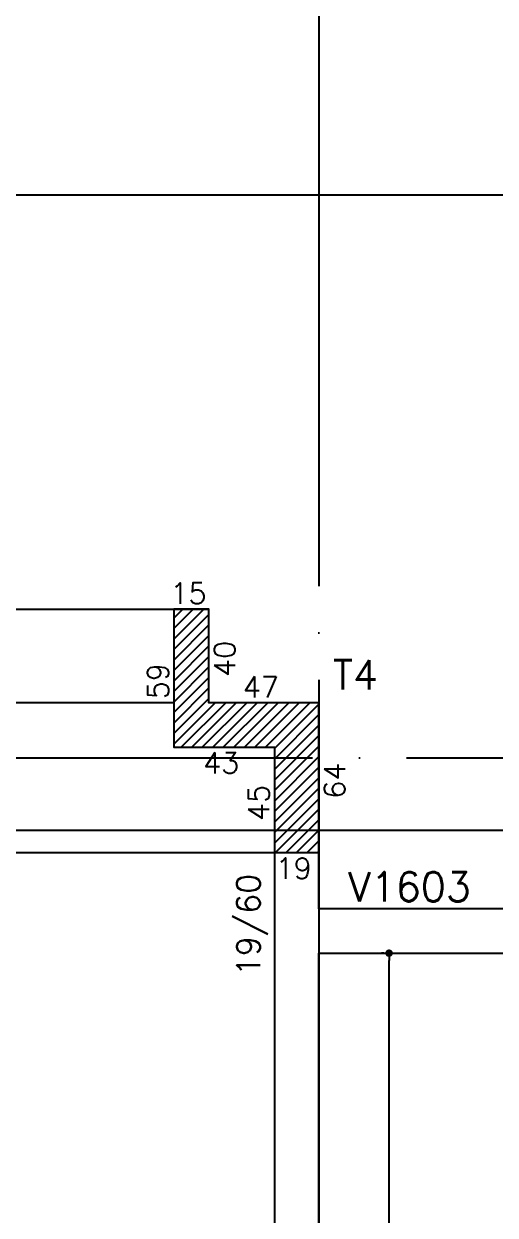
# Model space of a CAD drawing. Header units: millimetres. Extents: x -2368 to 4502, y -2283 to 2217.
# Drawn here: x 1002 to 1203, y 1179 to 1688 of the extents above; entities that cross this region are included whole.
import ezdxf
from ezdxf.enums import TextEntityAlignment as Align

# ---------------------------------------------------------------- set-up
doc = ezdxf.new("R2010")
doc.units = ezdxf.units.MM
doc.header["$LTSCALE"] = 50
doc.linetypes.add('EIXO', pattern=[6.8, 6, -0.4, 0, -0.4])
for name, color, linetype in [('F-COTAS', 106, 'Continuous'), ('F-EIXO', 12, 'EIXO'), ('F-LAJES', 3, 'Continuous'), ('F-PILARES-DIM', 172, 'Continuous'), ('F-PILARES-HACH', 174, 'Continuous'), ('F-PILARES-NOME', 170, 'Continuous'), ('F-PILARES-S', 170, 'Continuous'), ('F-TEXTO', 6, 'Continuous'), ('F-VIGAS', 3, 'Continuous'), ('F-VIGAS-DIM', 2, 'Continuous'), ('F-VIGAS-NOME', 4, 'Continuous')]:
    doc.layers.add(name, color=color, linetype=linetype)
doc.styles.add('CP-TEXT-INCL', font='romans.shx', dxfattribs={"oblique": 20})
doc.styles.add('MCP', font='romans.shx')
doc.styles.add('ROMANS', font='romans.shx')
doc.dimstyles.new('CP-COTAS-50', dxfattribs={"dimscale": 0.64, "dimtxt": 12.5, "dimasz": 5, "dimexe": 5, "dimexo": 5, "dimgap": 2.5, "dimtad": 1, "dimdec": 1, "dimdsep": 46, "dimtxsty": 'CP-TEXT-INCL', "dimblk1": 'DOT', "dimblk2": 'DOT', "dimsah": 1, "dimcen": 9, "dimclrd": 256, "dimclre": 256, "dimclrt": 256, "dimadec": 0, "dimazin": 0, "dimtfac": 1, "dimtdec": 1, "dimtmove": 2, "dimatfit": 3, "dimldrblk": 'DOT', "dimfxl": 0, "dimtolj": 1, "dimarcsym": 0})

# ---------------------------------------------------------------- blocks, each defined once
blk = doc.blocks.new('*U12')
at = {"layer": 'F-EIXO'}
blk.add_line((0, 0), (4857.5, 0), dxfattribs=at)
at = {"layer": 'F-TEXTO', "style": 'ROMANS'}
blk.add_attdef('EIXO', text='', height=17.5, dxfattribs=at).set_placement((-28.21, 0), align=Align.MIDDLE_CENTER)
blk = doc.blocks.new('*U13')
at = {"layer": 'F-EIXO'}
blk.add_line((0, 0), (4945.5, 0), dxfattribs=at)
at = {"layer": 'F-TEXTO', "style": 'ROMANS'}
blk.add_attdef('EIXO', text='', height=17.5, dxfattribs=at).set_placement((-28.21, 0), align=Align.MIDDLE_CENTER)
blk = doc.blocks.new('*U20')
at = {"layer": 'F-EIXO'}
blk.add_line((0, 0), (0, -2728.58), dxfattribs=at)
at = {"layer": 'F-TEXTO', "style": 'ROMANS'}
blk.add_attdef('EIXO', text='', height=17.5, rotation=360, dxfattribs=at).set_placement((0, 28.21), align=Align.MIDDLE_CENTER)
blk = doc.blocks.new('_DOT')
at = {"color": 0, "linetype": 'ByBlock'}
blk.add_line((-0.5, 0), (-1, 0), dxfattribs=at)
at = {"color": 0, "linetype": 'ByBlock', "const_width": 0.5}
blk.add_lwpolyline([(-0.25, 0, 1), (0.25, 0, 1)], format="xyb", close=True, dxfattribs=at)
blk = doc.blocks.new('*D176')
at = {"layer": 'DEFPOINTS', "color": 0, "transparency": 16777216}
for p in [(2835, 1741.136394), (2835, 1624.5), (-1200, 1438)]:
    blk.add_point(p, dxfattribs=at)
at = {"layer": 'F-COTAS', "lineweight": -2, "transparency": 16777216}
for p, q in [((-1200, 1441.2), (-1200, 1744.336394)), ((-1196.8, 1741.136394), (2831.8, 1741.136394)), ((2835, 1627.7), (2835, 1744.336394))]:
    blk.add_line(p, q, dxfattribs=at)
at = {"layer": 'F-COTAS', "lineweight": -2, "transparency": 16777216, "xscale": 3.2, "yscale": 3.2, "zscale": 3.2, "rotation": 180}
blk.add_blockref('_DOT', (-1200, 1741.136394), dxfattribs=at)
at = {"layer": 'F-COTAS', "lineweight": -2, "transparency": 16777216, "xscale": 3.2, "yscale": 3.2, "zscale": 3.2}
blk.add_blockref('_DOT', (2835, 1741.136394), dxfattribs=at)
at = {"layer": 'F-COTAS', "transparency": 16777216, "insert": (817.5, 1746.736394), "char_height": 8, "attachment_point": 5, "style": 'CP-TEXT-INCL'}
blk.add_mtext('\\A1;4035', dxfattribs=at)
blk = doc.blocks.new('*D465')
at = {"layer": 'DEFPOINTS', "color": 0, "transparency": 16777216}
for p in [(1158.01, 1291), (1158.96, 1291), (1158.96, 828.5)]:
    blk.add_point(p, dxfattribs=at)
at = {"layer": 'F-COTAS', "lineweight": -2, "transparency": 16777216}
for p, q in [((1155.76, 1291), (1154.81, 1291)), ((1158.01, 831.7), (1158.01, 1287.8)), ((1155.76, 828.5), (1154.81, 828.5))]:
    blk.add_line(p, q, dxfattribs=at)
at = {"layer": 'F-COTAS', "lineweight": -2, "transparency": 16777216, "xscale": 3.2, "yscale": 3.2, "zscale": 3.2}
for p, rotation in [((1158.01, 1291), 90), ((1158.01, 828.5), 270)]:
    blk.add_blockref('_DOT', p, dxfattribs=dict(at, rotation=rotation))
at = {"layer": 'F-COTAS', "transparency": 16777216, "insert": (1152.41, 1059.75), "char_height": 8, "attachment_point": 5, "rotation": 90, "style": 'CP-TEXT-INCL'}
blk.add_mtext('\\A1;462.5', dxfattribs=at)

msp = doc.modelspace()

# ---------------------------------------------------------------- hatches: boundary and pattern name
at = {"layer": 'F-COTAS'}
h = msp.add_hatch(dxfattribs=at)
h.set_pattern_fill('ANSI32', color=256)
h.paths.add_polyline_path([(1064.821, 1438), (1082.607, 1438), (1082.607, 1451.5), (1064.821, 1451.5)], flags=9)
h = msp.add_hatch(dxfattribs=at)
h.set_pattern_fill('ANSI32', color=256)
h.paths.add_polyline_path([(1094.5, 1408.036), (1094.5, 1427.107), (1081, 1427.107), (1081, 1408.036)], flags=9)
h = msp.add_hatch(dxfattribs=at)
h.set_pattern_fill('ANSI32', color=256)
h.paths.add_polyline_path([(1066, 1398.536), (1066, 1417.179), (1052.5, 1417.179), (1052.5, 1398.536)], flags=9)
h = msp.add_hatch(dxfattribs=at)
h.set_pattern_fill('ANSI32', color=256)
h.paths.add_polyline_path([(1131.478, 1400.57), (1157.371, 1400.57), (1157.371, 1419.32), (1131.478, 1419.32)], flags=9)
h = msp.add_hatch(dxfattribs=at)
h.set_pattern_fill('ANSI32', color=256)
h.paths.add_polyline_path([(1094.536, 1398), (1113.607, 1398), (1113.607, 1411.5), (1094.536, 1411.5)], flags=9)
h = msp.add_hatch(dxfattribs=at)
h.set_pattern_fill('ANSI32', color=256)
h.paths.add_polyline_path([(1077.536, 1365.5), (1096.607, 1365.5), (1096.607, 1379), (1077.536, 1379)], flags=9)
h = msp.add_hatch(dxfattribs=at)
h.set_pattern_fill('ANSI32', color=256)
h.paths.add_polyline_path([(1141.5, 1356.464), (1141.5, 1375.536), (1128, 1375.536), (1128, 1356.464)], flags=9)
h = msp.add_hatch(dxfattribs=at)
h.set_pattern_fill('ANSI32', color=256)
h.paths.add_polyline_path([(1109, 1346.536), (1109, 1365.607), (1095.5, 1365.607), (1095.5, 1346.536)], flags=9)
h = msp.add_hatch(dxfattribs=at)
h.set_pattern_fill('ANSI32', color=256)
h.paths.add_polyline_path([(1109.821, 1320.5), (1127.179, 1320.5), (1127.179, 1334), (1109.821, 1334)], flags=9)
h = msp.add_hatch(dxfattribs=at)
h.set_pattern_fill('ANSI32', color=256)
h.paths.add_polyline_path([(1109.992, 1280.205), (1109.992, 1332.11), (1087.134, 1332.11), (1087.134, 1280.205)], flags=9)
h = msp.add_hatch(dxfattribs=at)
h.set_pattern_fill('ANSI32', color=256)
h.paths.add_polyline_path([(1137.97, 1310), (1200.173, 1310), (1200.173, 1328.75), (1137.97, 1328.75)], flags=9)
at = {"layer": 'F-PILARES-HACH', "linetype": 'Continuous'}
h = msp.add_hatch(dxfattribs=at)
h.set_pattern_fill('ANSI31', color=256, style=0)
h.paths.add_polyline_path([(1066, 1438), (1066, 1379), (1109, 1379), (1109, 1334), (1128, 1334), (1128, 1398), (1081, 1398), (1081, 1438)], flags=16)

# ---------------------------------------------------------------- linework, layer by layer
at = {"layer": 'F-LAJES', "linetype": 'Continuous'}
msp.add_line((-1200, 1438), (1081, 1438), dxfattribs=at)
at = {"layer": 'F-PILARES-S', "linetype": 'Continuous'}
msp.add_lwpolyline([(1066, 1438), (1066, 1379), (1109, 1379), (1109, 1334), (1128, 1334), (1128, 1398), (1081, 1398), (1081, 1438), (1066, 1438)], dxfattribs=at)
at = {"layer": 'F-VIGAS'}
for points in [[(1066, 1398), (382.5, 1398)], [(422, 1334), (1109, 1334)], [(1109, 1334), (1109, 1300.5)], [(1128, 1310), (1128, 1334)], [(1276, 1310), (1128, 1310)], [(1109, 1300.5), (1109, 828.5)], [(1128, 1291), (1276, 1291)], [(1128, 828.5), (1128, 1291)]]:
    msp.add_lwpolyline(points, dxfattribs=at)

# ---------------------------------------------------------------- block references
at = {"layer": 'F-EIXO', "linetype": 'Continuous'}
for name, p in [('*U20', (1128, 1747.82)), ('*U12', (-1807.517, 1615)), ('*U13', (-1895.471, 1374.5)), ('*U12', (-1807.517, 1343.5))]:
    msp.add_blockref(name, p, dxfattribs=at)

# ---------------------------------------------------------------- texts
at = {"layer": 'F-PILARES-DIM', "linetype": 'Continuous', "style": 'MCP'}
for s, p in [('15', (1064.5, 1440.25)), ('47', (1095.5, 1400.25)), ('43', (1078.5, 1367.75)), ('19', (1109.5, 1322.75))]:
    msp.add_text(s, height=9, dxfattribs=at).set_placement(p)
for s, p in [('40', (1092.25, 1409)), ('59', (1063.75, 1399.5)), ('64', (1139.25, 1357)), ('45', (1106.75, 1347.5))]:
    msp.add_text(s, height=9, rotation=90, dxfattribs=at).set_placement(p)
at = {"layer": 'F-PILARES-NOME', "linetype": 'Continuous', "style": 'MCP'}
msp.add_text('T4', height=12.5, dxfattribs=at).set_placement((1134.008, 1403.695))
at = {"layer": 'F-VIGAS-DIM', "linetype": 'Continuous', "style": 'MCP'}
msp.add_text('19/60', height=10, rotation=90, dxfattribs=at).set_placement((1102.849, 1281.158))
at = {"layer": 'F-VIGAS-NOME', "linetype": 'Continuous', "style": 'MCP'}
msp.add_text('V1603', height=12.5, dxfattribs=at).set_placement((1140.5, 1313.125))

# ---------------------------------------------------------------- dimensions: what is measured, and where the dimension line sits
at = {"layer": 'F-COTAS'}
dim = msp.add_linear_dim(base=(2835, 1741.136), p1=(-1200, 1438), p2=(2835, 1624.5), dimstyle='CP-COTAS-50', dxfattribs=at)
dim.commit()
dim.dimension.update_dxf_attribs({"geometry": '*D176', "text_midpoint": (817.5, 1746.736)})
dim = msp.add_linear_dim(base=(1158.015, 1291), p1=(1158.955, 828.5), p2=(1158.955, 1291), angle=90, dimstyle='CP-COTAS-50', override={"dimfxl": 7.5}, dxfattribs=at)
dim.commit()
dim.dimension.update_dxf_attribs({"geometry": '*D465', "text_midpoint": (1152.415, 1059.75)})

doc.saveas('drawing.dxf')
